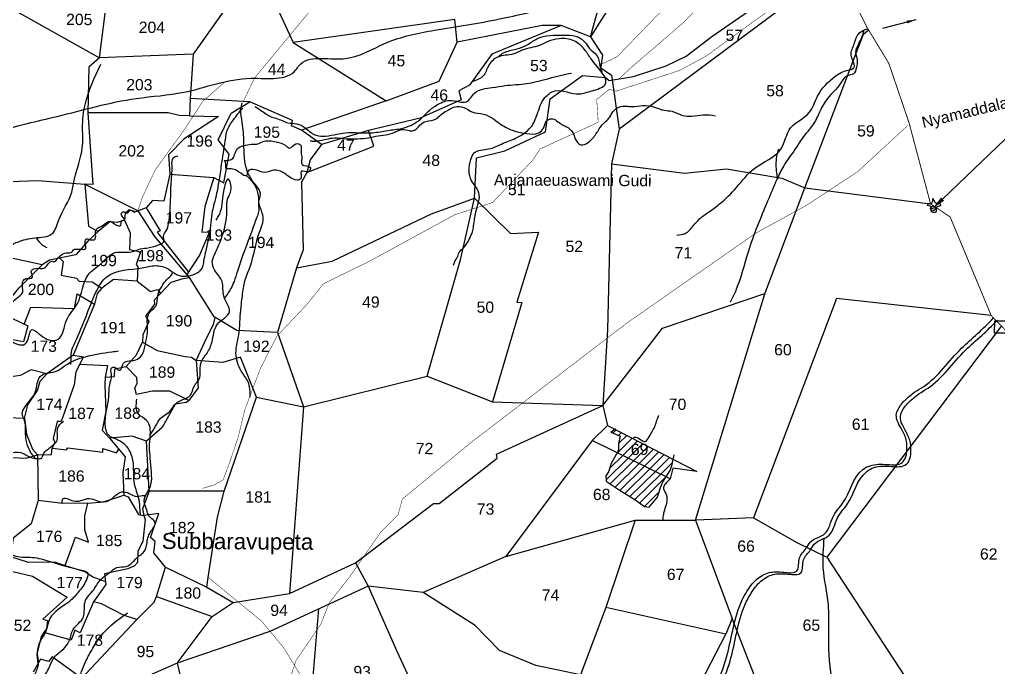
# Model space of a CAD drawing. Header units: inches. Extents: x 768179 to 777848, y 1567444 to 1579928.
# Drawn here: x 773931 to 776100, y 1574715 to 1576152 of the extents above; entities that cross this region are included whole.
import ezdxf
from ezdxf import colors
from ezdxf.entities.mleader import LeaderData, LeaderLine
from ezdxf.enums import TextEntityAlignment as Align
from ezdxf.math import Vec2, Vec3

# ---------------------------------------------------------------- set-up
doc = ezdxf.new("R2010")
doc.units = ezdxf.units.IN
doc.header["$MEASUREMENT"] = 0
doc.header["$PDMODE"] = 32
doc.header["$PDSIZE"] = 10
doc.linetypes.add('ACAD_ISO02W100', pattern=[15, 12, -3])
for name, color, linetype in [('PLOT', 7, 'Continuous'), ('PLOT NO', 7, 'Continuous'), ('ROADS', 6, 'Continuous'), ('STREAM', 4, 'Continuous'), ('TANKS-STREAM', 4, 'Continuous'), ('TEXT', 7, 'Continuous'), ('VILLAGE BOUNDARY', 5, 'Continuous'), ('VILLAGE STONES', 1, 'Continuous')]:
    doc.layers.add(name, color=color, linetype=linetype)
doc.styles.get("Standard").update_dxf_attribs({"font": 'arial.ttf'})
doc.linetypes.add('DOTS', pattern='A,1e-06,-3,["●",Standard,S=3,R=0,X=-1.25,Y=-1.25],-3', length=6.000001)
doc.dimstyles.get("Standard").update_dxf_attribs({"dimtxt": 0.18, "dimasz": 20, "dimexe": 0.18, "dimexo": 0.0625, "dimgap": 0.09, "dimtad": 0, "dimtih": 1, "dimtoh": 1, "dimdec": 4, "dimzin": 0, "dimdsep": 46, "dimtxsty": 'Standard', "dimcen": 0.09, "dimadec": 0, "dimazin": 0, "dimtfac": 1, "dimtdec": 4, "dimtofl": 0, "dimtmove": 0, "dimatfit": 3, "dimfxl": 0, "dimtolj": 1, "dimtzin": 0, "dimarcsym": 0})
pattern_1 = [(44.6803791, (-18702.909, -15397.29), (-8.90011628, 8.99997184), [])]

msp = doc.modelspace()

# ---------------------------------------------------------------- hatches: boundary and pattern name
at = {"layer": 'TANKS-STREAM'}
h = msp.add_hatch(dxfattribs=at)
h.set_pattern_fill('ANSI31', color=256, scale=101.259765, angle=-0.3196, style=0)
h.set_pattern_definition(pattern_1)
h.paths.add_polyline_path([(775249.5, 1575243.5), (775241, 1575236.9), (775261.4, 1575228.2), (775257.9, 1575211.9), (775257.6, 1575197.3), (775254.9, 1575191.4), (775363.3, 1575138.1), (775372.3, 1575151.8), (775376.7, 1575165.6), (775379.1, 1575176.7)])
h.paths.add_polyline_path([(775278.6, 1575179.7), (775330.2, 1575179.4), (775330.4, 1575217.7), (775278.8, 1575218)], flags=25)
h = msp.add_hatch(dxfattribs=at)
h.set_pattern_fill('ANSI31', color=256, scale=101.259765, angle=-0.3196, style=0)
h.set_pattern_definition(pattern_1)
h.paths.add_polyline_path([(775254.9, 1575191.4), (775252.9, 1575187.1), (775241.3, 1575167.2), (775235.6, 1575148.8), (775230, 1575140.3), (775230.4, 1575128.3), (775261.7, 1575107.4), (775294.1, 1575087.3), (775315, 1575072.3), (775325.4, 1575070.7), (775344.1, 1575093.1), (775350.8, 1575114.2), (775356, 1575127.1), (775363.3, 1575138.1)])

# ---------------------------------------------------------------- linework, layer by layer
at = {"color": 1, "linetype": 'ByBlock', "lineweight": -2, "ltscale": 200}
msp.add_point((775954, 1575733), dxfattribs=at)
at = {"layer": 'PLOT'}
for points in [[(775057.2, 1576542.5), (775133.8, 1576458.4), (775145.6, 1576458.3), (775167, 1576505.6), (775230.5, 1576473.7), (775292.4, 1576460.7), (775470.7, 1576547.3), (775196, 1576113.6), (775260.6, 1576349.3), (775266.5, 1576349.8), (775286.7, 1576407.1), (775292.4, 1576460.7)], [(775096.1, 1575903.2), (775106.1, 1575976.2), (775178.3, 1576027.7), (775229.1, 1576023.6), (775236.9, 1576016.9), (775291.3, 1576025.5), (775363.6, 1576049.2), (775407.4, 1576070.4), (775464.6, 1576114.2), (775547.7, 1576171.9), (775592.3, 1576187.2), (775627, 1576209.7), (775730.4, 1576289.3)], [(775738.3, 1576273.6), (775626.2, 1576198), (775631.8, 1576186.6), (775259.1, 1575908.5)], [(773716.9, 1576075.9), (773753.8, 1576070), (773845.5, 1576104.4), (773899.1, 1576155.3), (773906.1, 1576180.2), (774107.9, 1576067.4), (774124.5, 1576201.1), (774067.8, 1576192.1)], [(774487.3, 1576208.8), (774537, 1576101.2), (774742.8, 1575971.5), (774555.4, 1575906.5), (774533, 1575916.6), (774535.1, 1575928.3), (774441.1, 1575969.1), (774308.9, 1575976.8)], [(774382.1, 1576168.7), (774315.2, 1576075.1), (774107.9, 1576067.4)], [(774742.8, 1575971.5), (774860, 1576015.5), (774900.4, 1576101.7), (774895.4, 1576152.4), (774537, 1576101.2)], [(775130.7, 1576138.6), (774977.2, 1576075.1), (774927.6, 1576006.1), (774903.6, 1575993.8), (774909.2, 1575974), (774818, 1575933.4), (774703.5, 1575906), (774599.7, 1575875.1), (774555.4, 1575906.5)], [(775196, 1576113.6), (775130.7, 1576138.6), (775088.7, 1576138.9), (774900.4, 1576101.7)], [(775008.4, 1574960.9), (775294.7, 1575042), (775428.5, 1575042.1), (775581.8, 1575543.6), (775670.6, 1575778.5), (775776.7, 1576058.2), (775800.4, 1576119.4), (775811.6, 1576129.3)], [(775196, 1576113.6), (775222.1, 1576072.9), (775219.5, 1576052.7), (775218.5, 1576044.8), (775242.3, 1576028.6), (775259.1, 1575908.5), (775242, 1575831.9), (775233, 1575464.1), (775223.2, 1575295.9), (775233.2, 1575251.9), (775431.5, 1575149.7), (775377.9, 1575157.1), (775372, 1575133.8), (775199.2, 1575218.8), (775233.2, 1575251.9)], [(774107.9, 1576067.4), (774084.1, 1576046.1), (774081.8, 1575944.9), (774093.3, 1575786.5), (774075.1, 1575787.1), (774083.1, 1575693.7), (774105, 1575681.8), (774082.5, 1575661.5), (774055.5, 1575630), (773997.3, 1575618.4), (773980.5, 1575607.9), (773741.8, 1575659.6), (773739.1, 1575639.8), (773698.6, 1575578.3), (773666.4, 1575594.2), (773660.6, 1575572.9), (773601.6, 1575573.2), (773523.1, 1575605.2)], [(774315.2, 1576075.1), (774308.9, 1575976.8), (774307.4, 1575938.5), (774284.2, 1575939.5), (774260.1, 1575944.9), (774081.8, 1575944.9)], [(774263.8, 1575809.3), (774360.8, 1575801.3), (774383.3, 1575789.9), (774395.3, 1575853.4), (774370.7, 1575885), (774399.5, 1575944), (774441.1, 1575969.1)], [(774307.4, 1575938.5), (774371.1, 1575937.1), (774295.6, 1575887.5), (774260.5, 1575852), (774263.8, 1575809.3), (774250.3, 1575749.5), (774225.5, 1575750.3), (774211, 1575734.2), (774187.2, 1575725.5), (774172.8, 1575729.7), (774164.3, 1575722.4), (774163.2, 1575707.3), (774147, 1575701.8), (774130.8, 1575703), (774105, 1575681.8)], [(774566.9, 1575812.7), (774715.6, 1575871.2), (774703.5, 1575906)], [(774939, 1575755.5), (774942.9, 1575845.4), (775005.8, 1575861.1), (775096.1, 1575903.2)], [(773643.6, 1575876.3), (773783.2, 1575830.1), (773908.9, 1575793), (773971.4, 1575794.7), (774075.1, 1575787.1)], [(774599.7, 1575875.1), (774574.3, 1575840.5), (774566.9, 1575812.7), (774555.3, 1575791.2), (774558.7, 1575641), (774544.6, 1575601.6), (774502, 1575458), (774412.4, 1575462.4), (774361.8, 1575492.5), (774307.4, 1575579.9), (774230.6, 1575670.9), (774193.1, 1575727.7)], [(775242, 1575831.9), (775403.8, 1575811.3), (775496.9, 1575821), (775619.8, 1575800.2), (775670.6, 1575778.5), (775949.1, 1575743.3)], [(774360.8, 1575801.3), (774341.5, 1575737.4), (774334.5, 1575680.1), (774351.5, 1575681.3), (774329.3, 1575629.5), (774301.5, 1575586.9)], [(774075.1, 1575787.1), (774193.1, 1575727.7)], [(774544.6, 1575601.6), (774623.5, 1575615.9), (774843.7, 1575720.9), (774939, 1575755.5), (775018.5, 1575677.6), (775080.8, 1575680.4), (775032.4, 1575525.4), (775043.5, 1575524.3), (774978.6, 1575303.9)], [(774833.5, 1575361.2), (774908.1, 1575622), (774939, 1575755.5)], [(774211, 1575734.2), (774242.1, 1575683.1), (774235.9, 1575680.3), (774304.8, 1575592)], [(774163.2, 1575707.3), (774175.6, 1575679.2), (774174.5, 1575641.8), (774198.8, 1575636.5), (774188.9, 1575608.5), (774192.6, 1575603.9), (774191.3, 1575571.5), (774220.6, 1575549), (774236.3, 1575553), (774242.8, 1575544.1), (774228.7, 1575529.4), (774229.5, 1575521.1), (774209.7, 1575494.3), (774216.9, 1575482.2), (774204.1, 1575452.9), (774203.3, 1575436.4)], [(773701.8, 1575490.6), (773727.5, 1575488.4), (773811.7, 1575508.1), (773827.8, 1575495.4), (773860.8, 1575498.3), (773893.5, 1575512.3), (773930, 1575557.1), (773980.5, 1575607.9)], [(774020.1, 1575622.9), (774027.1, 1575615.5), (774022.5, 1575585.1), (774056.6, 1575578.2), (774062.8, 1575572.1), (774091.5, 1575570.6), (774113.3, 1575556)], [(774191.3, 1575571.5), (774138.8, 1575575.7), (774113.3, 1575556), (774102.9, 1575544.4), (774096.8, 1575520.8), (774049.6, 1575407.9), (773991.1, 1575366.2), (773956.4, 1575375), (773931.9, 1575362.7), (773871.3, 1575353.8), (773856.8, 1575349.4), (773827.7, 1575330.1), (773819.4, 1575318.2), (773802.2, 1575313.3), (773791.7, 1575296.7)], [(774242.8, 1575544.1), (774266.9, 1575569.4), (774293, 1575577.9), (774307.4, 1575579.9)], [(773941.2, 1575476.3), (773955.7, 1575513.8), (774052.2, 1575511), (774058.2, 1575543.4), (774096.8, 1575520.8)], [(775223.2, 1575295.9), (775355.1, 1575467.6), (775582.2, 1575544.7)], [(776083.5, 1575495.6), (775741, 1575533.6), (775556.8, 1575047.3), (775428.5, 1575042.1)], [(773893.5, 1575512.3), (773912.7, 1575497.4), (773913.8, 1575489.7), (773948.9, 1575472.5), (773939.1, 1575436.9), (773915.1, 1575441.9), (773874.6, 1575438.9), (773871.3, 1575353.8)], [(774322.2, 1575395.7), (774346.2, 1575448.6), (774360.1, 1575475.4), (774364, 1575491.2)], [(774502, 1575458), (774559.8, 1575293.1), (774833.5, 1575361.2), (774978.6, 1575303.9), (775223.2, 1575295.9)], [(776106, 1575472.5), (775719.4, 1574959.5), (775917.6, 1574656.8)], [(774455.3, 1575314.6), (774420.1, 1575403.1), (774381.3, 1575391.3), (774322.2, 1575395.7), (774326.1, 1575335.2), (774305.5, 1575307), (774263.6, 1575328.2), (774225, 1575328.1), (774189.6, 1575320.1), (774186.4, 1575334.3), (774191.3, 1575345.8), (774190.7, 1575357.9), (774167.2, 1575382.7), (774189.6, 1575408.7), (774203.3, 1575436.4), (774235.4, 1575418.1), (774297.8, 1575404.8), (774311.6, 1575403.4), (774322.2, 1575395.7)], [(774049.6, 1575407.9), (774072.2, 1575404.1), (774055.2, 1575370.8), (774051.9, 1575342.2), (774022.6, 1575260.5), (774014, 1575260.4), (774004.8, 1575222.8), (774008.9, 1575214.6), (774002.7, 1575201.2)], [(774063.7, 1575387.4), (774125.3, 1575384.6), (774120.2, 1575359), (774119.4, 1575341.9), (774121.9, 1575283), (774113.5, 1575241.3), (774130, 1575223.8)], [(773941.3, 1575268.3), (773948.8, 1575297.5), (773970.3, 1575329.2), (773976.4, 1575350.4), (773991.1, 1575366.2)], [(774120.2, 1575359), (774140.8, 1575360.2), (774141.9, 1575377.1), (774167.2, 1575382.7)], [(773771.2, 1575304.5), (773784.7, 1575296.3), (773798.7, 1575297.1), (773862.9, 1575271.3), (773941.3, 1575268.3), (773945.8, 1575232.6), (773959.5, 1575199.5), (773970.5, 1575186.7), (773972.1, 1575085.5), (773956.7, 1575033.4), (773916.5, 1575001.7), (773910.9, 1574961.1), (773899.7, 1574936.5), (773900, 1574932), (773959.5, 1574917.4), (774036.3, 1574870.9), (773982.2, 1574821.9), (773992.3, 1574819.3), (773990.4, 1574801.1), (773984.1, 1574792.7)], [(774305.5, 1575307), (774300.4, 1575302.7), (774275.2, 1575299.1), (774246.8, 1575247.4), (774211.8, 1575217.1), (774179.8, 1575228.3), (774130, 1575223.8), (774164.8, 1575182.3), (774159.3, 1575147.4), (774161.5, 1575097.3)], [(774383.9, 1575106.1), (774455.3, 1575314.6), (774559.8, 1575293.1)], [(774559.8, 1575293.1), (774528.7, 1574879.4), (774674.9, 1574947.2), (774703, 1574895.2)], [(774674.9, 1574947.2), (774848.1, 1575079), (774860.4, 1575079.1), (774989, 1575179.3), (774987.7, 1575188.2), (775223.2, 1575295.9)], [(774217.6, 1575106.3), (774211.8, 1575217.1)], [(775199.2, 1575218.8), (775008.4, 1574960.9), (774825, 1574881.4)], [(773970.5, 1575186.7), (774001.5, 1575187.2), (774002.7, 1575201.2), (774034.4, 1575197.6), (774037.7, 1575202.5), (774115, 1575192.5), (774115.3, 1575200.6), (774145.2, 1575191.1), (774150.8, 1575199)], [(773686.2, 1575104.7), (773748.2, 1575168.1), (773778.6, 1575166.1), (773803.1, 1575156.4), (773815.7, 1575177.1), (773836.7, 1575161.3), (773883.1, 1575153.3), (773898.5, 1575181.5), (773945.2, 1575179), (773970.5, 1575186.7)], [(774345.3, 1574893.3), (774348.2, 1574914.5), (774369.5, 1575048.1), (774383.9, 1575106.1), (774217.6, 1575106.3), (774203.1, 1575066.6), (774206.2, 1575052.4)], [(774031.4, 1574941.5), (774054.9, 1575004), (774083.1, 1574993), (774075.4, 1575020.6), (774075.5, 1575051.4), (774082.1, 1575079.3), (774025.9, 1575078.7), (773972.1, 1575085.5)], [(774082.1, 1575079.3), (774116.6, 1575082.5), (774161.5, 1575097.3), (774171.6, 1575093.9), (774194.3, 1575054.7), (774206.2, 1575052.4)], [(774190.4, 1574821.7), (774228.8, 1574860.1), (774234, 1574872.2), (774253.9, 1574937.5), (774228.5, 1574969.6), (774231.1, 1574994.6), (774221, 1575003), (774238.9, 1575056.6), (774206.2, 1575052.4), (774209, 1575043.6), (774203.5, 1574995.1), (774193, 1574972.3), (774192, 1574948.1), (774185.3, 1574940.8), (774170.8, 1574933.7), (774118.9, 1574922.6), (774122.1, 1574898.9), (774094.7, 1574860.6)], [(775294.7, 1575042), (775229.4, 1574848.5)], [(775428.5, 1575042.1), (775509.4, 1574823.8)], [(775556.8, 1575047.3), (775652.7, 1574992.1), (775719.4, 1574959.5)], [(773910.9, 1574961.1), (773949.4, 1574948.6), (774007.3, 1574949.2), (774031.4, 1574941.5), (774076.7, 1574927.2), (774093.2, 1574915.8), (774121.2, 1574905.5)], [(774253.9, 1574937.5), (774345.3, 1574893.3), (774403.7, 1574859)], [(775558.4, 1574698.6), (775509.4, 1574823.8), (775495.6, 1574788.8), (775229.4, 1574848.5), (775173.6, 1574698.6), (775074.3, 1574719.6), (774993.9, 1574752.9), (774940.5, 1574807.9), (774825, 1574881.4), (774703, 1574895.2), (774485, 1574795.1), (774280.1, 1574724.5), (774108.2, 1574649.3)], [(774703, 1574895.2), (774766.7, 1574751), (774870.4, 1574525.8), (774949.9, 1574357.7)], [(774234, 1574872.2), (774357.7, 1574828.3)], [(774280.1, 1574724.5), (774357.7, 1574828.3), (774403.7, 1574859), (774528.7, 1574879.4)], [(774054.8, 1574676.5), (774190.4, 1574821.7), (774162.7, 1574830.7), (774112.3, 1574855.9), (774094.7, 1574860.6), (774064.8, 1574792), (774053.2, 1574797.6), (774044.7, 1574775.8), (773984.1, 1574792.7)], [(774534.1, 1574574.9), (774580.1, 1574685.5), (774594, 1574845.2)], [(773984.1, 1574792.7), (773978.3, 1574783.9), (773968.6, 1574744.4), (773970.8, 1574722.2)], [(775173.6, 1574698.6), (775256.4, 1574459), (775341.6, 1574491.9), (775495.6, 1574788.8)], [(774059.8, 1574697.4), (774002.6, 1574739.1), (773995.1, 1574728.3), (773977.1, 1574733.4), (773961, 1574704.9)], [(774280.1, 1574724.5), (774301.6, 1574634.3), (774485.5, 1574586), (774621, 1574554.9), (774768.8, 1574523.5), (774772.4, 1574474), (774929.4, 1574401.1), (774800.4, 1574373.7), (774748.2, 1574396.5), (774732.3, 1574332), (774549, 1574293), (774536.3, 1574025.5), (774702.4, 1574001), (774765.5, 1573978.5), (774799.9, 1574104.6), (774803.9, 1574168.9), (774830.3, 1574209.6), (774844.2, 1574296), (774732.3, 1574332)]]:
    msp.add_lwpolyline(points, dxfattribs=at)
at = {"layer": 'ROADS', "linetype": 'DOTS', "ltscale": 5, "const_width": 1.01}
for points in [[(774426, 1575969.3), (774450.4, 1576021), (774581.3, 1576179.6), (774695.3, 1576359.9), (774800.5, 1576543.2), (774826.9, 1576691.8), (774832.3, 1576740.3), (774864.4, 1576860), (774866.5, 1576934.5), (774783.8, 1577213.8), (774817.2, 1577245.1), (774854.6, 1577390.8), (774915.9, 1577535), (775007.4, 1577620.4), (775055.8, 1577735)], [(775213.6, 1576049.8), (775254.3, 1576069.2), (775342.4, 1576160.1), (775523.1, 1576326.2), (775614.4, 1576439.2)], [(775655.5, 1576409.1), (775536.1, 1576281.7), (775400.1, 1576143.9), (775286.5, 1576046.2), (775256.6, 1576018.5)], [(774336.5, 1575112.4), (774361.6, 1575119.7), (774381.5, 1575131.1), (774393.8, 1575163.2), (774414.9, 1575225.2), (774429.7, 1575286.5), (774464.3, 1575378.2), (774500.8, 1575449.9), (774566.2, 1575518.8), (774604.5, 1575566.3), (774706.1, 1575616.1), (774895, 1575719.1), (774978.7, 1575746.1), (775067.8, 1575840.1), (775084, 1575865), (775204.4, 1575920.2), (775212.8, 1575924.5), (775209.4, 1575974.9), (775237.5, 1575997.3), (775252.5, 1575993.1), (775393, 1576039), (775452.3, 1576071.2), (775561.1, 1576150.6), (775605.3, 1576181.6)], [(774483.5, 1574545.9), (774542.8, 1574730.1), (774598.1, 1574811), (774617, 1574858.6), (774662.3, 1574916.5), (774731, 1575015.3), (774769.4, 1575053.7), (774778.7, 1575088.7), (774933.9, 1575216.3), (775276.8, 1575479.3), (775561.7, 1575678.1), (775674.1, 1575739.9), (775787.8, 1575814.7), (775898.4, 1575916.8)], [(774346.9, 1574916.5), (774466.9, 1574817.9), (774515.6, 1574759.1), (774564.3, 1574679.9)]]:
    msp.add_lwpolyline(points, dxfattribs=at)
at = {"layer": 'ROADS', "linetype": 'DOTS', "ltscale": 20, "const_width": 1.01}
for points in [[(774336.1, 1575970.1), (774386.8, 1576014.5)], [(774193.1, 1575727.7), (774201.4, 1575754.9), (774231.1, 1575818.2), (774296.6, 1575908.9), (774336.1, 1575970.1)]]:
    msp.add_lwpolyline(points, dxfattribs=at)
at = {"layer": 'ROADS', "linetype": 'DOTS', "ltscale": 5}
msp.add_open_spline([(772286.8, 1575686.7), (772301.4, 1575687.7), (772335.7, 1575689.3), (772373.3, 1575687.4), (772414.5, 1575696.7), (772451.7, 1575731.8), (772395.7, 1575792.4), (772518.6, 1575825.5), (772509.8, 1575950.3), (772615.5, 1576013.7), (772693.9, 1576036.6), (772768.2, 1576067.7), (772892.9, 1576022.8), (773039.6, 1576055.8), (773166.8, 1576015.7), (773248.8, 1576023.3), (773278.7, 1575968.3), (773319.9, 1575925.5), (773399.8, 1575906.9), (773494.2, 1575895.9), (773597.5, 1575895.8), (773689.2, 1575878.3), (773782.6, 1575875.1), (773868.5, 1575899.6), (773946.1, 1575921.6), (774050.2, 1575944.7), (774163.4, 1575978.8), (774312.2, 1575986.5), (774418, 1576034), (774527.1, 1576013.8), (774565.6, 1576076.1), (774655.9, 1576049.3), (774743, 1576107.7), (774861.9, 1576131.7), (774988, 1576149.1), (775095.9, 1576177.8), (775184.6, 1576186), (775215.2, 1576231.2), (775263, 1576305.1), (775370.8, 1576324.2), (775478.4, 1576353.4), (775542.2, 1576363.8), (775599.4, 1576389), (775630.2, 1576403.6), (775652, 1576413.8)], degree=3, knots=[433.062272, 433.062272, 433.062272, 433.062272, 463.103371, 508.373264, 559.019216, 581.985481, 643.916207, 705.630403, 848.844232, 947.466648, 1039.074616, 1098.26087, 1176.407722, 1412.839844, 1520.836387, 1575.51107, 1633.20949, 1686.895433, 1749.755731, 1867.832003, 1971.661871, 2053.561081, 2144.311651, 2245.086321, 2316.228337, 2383.602452, 2560.824415, 2666.114452, 2816.973979, 2916.369612, 2927.846196, 3025.377381, 3125.582631, 3235.411708, 3379.63359, 3501.433748, 3573.337504, 3625.005371, 3654.400512, 3833.145278, 3908.137104, 3991.995419, 4021.69151, 4093.058149, 4093.058149, 4093.058149, 4093.058149], dxfattribs=at)
at = {"layer": 'STREAM'}
msp.add_spline([(775639.2, 1574210.9), (775663.3, 1574255.7), (775681.1, 1574307.9), (775708.9, 1574369.7), (775724.1, 1574398.6), (775730.9, 1574419.8), (775713.5, 1574451.9), (775724.6, 1574468.8), (775732, 1574483.6), (775721.7, 1574506.8), (775685.5, 1574562.7), (775681.8, 1574575.5), (775692.5, 1574584.8), (775713.8, 1574604.8), (775732.1, 1574640.8), (775735.5, 1574657.1), (775730.6, 1574692.3), (775723.6, 1574794.1), (775722.7, 1574854.8), (775711.4, 1574936.3), (775713.7, 1575002.2)], degree=3, dxfattribs=at)
at = {"layer": 'TANKS-STREAM'}
for points in [[(775241, 1575236.9), (775261.4, 1575228.2), (775257.9, 1575211.9), (775257.6, 1575197.3), (775252.9, 1575187.1), (775241.3, 1575167.2), (775235.6, 1575148.8), (775230, 1575140.3), (775230.4, 1575128.3), (775261.7, 1575107.4), (775294.1, 1575087.3), (775315, 1575072.3), (775325.4, 1575070.7), (775344.1, 1575093.1), (775350.8, 1575114.2), (775356, 1575127.1), (775372.3, 1575151.8), (775376.7, 1575165.6), (775381.3, 1575186.6)], [(775241, 1575236.9), (775251.4, 1575245)]]:
    msp.add_lwpolyline(points, dxfattribs=at)
for points in [[(771672.3, 1575901.3), (771621.1, 1575956), (771567.1, 1576016), (771522.1, 1576070.6), (771433.6, 1576145.7), (771381, 1576194.5), (771331.9, 1576246.7), (771277, 1576316.4), (771259.3, 1576339.6), (771229.9, 1576358.4), (771210.3, 1576362.3), (771201, 1576368.5), (771188.1, 1576384.3), (771167.8, 1576410.1), (771155.5, 1576431.5), (771150.6, 1576446), (771157.7, 1576469.4), (771167.7, 1576485.1), (771186.1, 1576490.9), (771209, 1576511.1), (771221.1, 1576539), (771232.1, 1576553.9), (771251.4, 1576565.2), (771268.4, 1576580.4), (771292.8, 1576595.9), (771321.5, 1576607.8), (771337.3, 1576617.3), (771373.3, 1576648.5), (771389.1, 1576677.5), (771404.1, 1576700.2), (771410.5, 1576707.5), (771427.8, 1576708.8), (771461.6, 1576694.6), (771495.6, 1576667.2), (771521.2, 1576648.5), (771537.3, 1576625.1), (771569, 1576597.1), (771601.1, 1576572.5), (771674.9, 1576578.2), (771731.8, 1576596.2), (771768.6, 1576606), (771794.6, 1576625.9), (771811.5, 1576656.4), (771828.5, 1576675), (771870.5, 1576697.8), (771902.1, 1576700.4), (771934.9, 1576687.9), (771977.8, 1576679.2), (772000.7, 1576676.5), (772024.8, 1576676.1), (772057.1, 1576682.6), (772074.3, 1576686.3), (772085.6, 1576676.2), (772099.4, 1576661.5), (772129.3, 1576642.1), (772185.2, 1576608.3), (772214.2, 1576592), (772228.8, 1576580.3), (772243.8, 1576570.2), (772251.8, 1576559.7), (772255.2, 1576531.8), (772265.3, 1576485.7), (772277.2, 1576465.4), (772290, 1576445.5), (772318.2, 1576431.9), (772354.5, 1576427.9), (772401.2, 1576425.3), (772418.4, 1576412.1), (772443.9, 1576376.5), (772475, 1576327.1), (772485.3, 1576291.4), (772499.6, 1576230.3), (772508.2, 1576193.3), (772521.6, 1576185), (772606.5, 1576180.5), (772701.8, 1576169.9), (772763.3, 1576146.3), (772878.7, 1576117.4), (772961.5, 1576099.3), (772994.7, 1576099.7), (773025.8, 1576114.2), (773063.2, 1576145.2), (773082, 1576171), (773094.6, 1576204.3), (773108.6, 1576229.5), (773126.5, 1576251.9), (773140.4, 1576257), (773174.4, 1576249.6), (773188.2, 1576234.3), (773199, 1576214.7), (773206.1, 1576198.5), (773216.9, 1576186.5), (773228.4, 1576174.8), (773240.1, 1576152.6), (773251.6, 1576135.8), (773253.8, 1576132.1), (773298.8, 1576125.7), (773369.1, 1576128.8), (773434.8, 1576133), (773482.5, 1576114.6), (773533.9, 1576096.5), (773577.2, 1576091.3), (773637.4, 1576088.1), (773670.8, 1576082.8), (773700.7, 1576084.6), (773735.1, 1576095.3), (773798.8, 1576118.6), (773831.2, 1576133.4), (773861.6, 1576144.2), (773884.4, 1576169.1), (773901.5, 1576188.3), (773919.7, 1576193.4), (773978.6, 1576195.3), (774077.1, 1576202.9), (774134.4, 1576206), (774220.4, 1576203.2), (774304.1, 1576200.1), (774325.4, 1576188.5), (774347.2, 1576179.5), (774371.2, 1576178), (774400.5, 1576189.5), (774465.9, 1576222.6), (774500.6, 1576246.9), (774530.8, 1576292.8), (774596.3, 1576369.6), (774617.5, 1576395.1), (774635.4, 1576409.4), (774664.2, 1576411.6), (774678.1, 1576420.7), (774691.5, 1576452.4), (774691.9, 1576468.5), (774677.6, 1576482.4), (774653.9, 1576515.9), (774641.3, 1576534.7), (774634.2, 1576550.3), (774634.3, 1576562.7), (774644.4, 1576571), (774689.4, 1576582.2), (774710.3, 1576598.7), (774728.3, 1576628.8), (774741.1, 1576660.7), (774770.4, 1576687.9), (774795.2, 1576701), (774823.1, 1576701.1), (774848.5, 1576701.6), (774864.3, 1576691.1), (774872.5, 1576675.5), (774902.8, 1576660.6), (774933.2, 1576647.8), (774992, 1576648.6), (775027.7, 1576656.2), (775080, 1576658.2), (775126.3, 1576659.9), (775168.1, 1576668), (775200.4, 1576667.9), (775255.8, 1576675.4), (775288.9, 1576673.8), (775322, 1576658.5), (775355.6, 1576651.4), (775376.7, 1576650.3), (775400.7, 1576644.2), (775409.8, 1576645.5)], [(775387.2, 1575674.1), (775405.3, 1575677.7), (775423, 1575694.3), (775437.9, 1575710.4), (775457.4, 1575725.1), (775481.6, 1575743), (775518.9, 1575779.4), (775559.5, 1575822.3), (775617.3, 1575864.4), (775639.8, 1575912.4), (775680.3, 1575945.5), (775698.5, 1575981.8), (775737.2, 1576025.4), (775763.6, 1576039), (775779.8, 1576045.6), (775776.9, 1576061.2), (775773.1, 1576073.4), (775780.1, 1576098.1), (775786.6, 1576115.8), (775798.4, 1576127.1), (775809.7, 1576131.7)], [(775801.1, 1576128.1), (775795.9, 1576111.5), (775785.2, 1576088.6), (775783.1, 1576079.3), (775786.5, 1576063), (775784.8, 1576045.4), (775778.3, 1576031.5), (775772.1, 1576029.5), (775761.3, 1576024.9), (775749.2, 1576009.6), (775721.4, 1575977.4), (775704, 1575948.3), (775690, 1575921), (775671.4, 1575897.2), (775645.1, 1575858.9), (775623.8, 1575827.8), (775608.5, 1575797.1), (775588, 1575749), (775544.8, 1575636.3), (775516.7, 1575549.2), (775505.4, 1575525)], [(774892.2, 1575607.2), (774894.9, 1575615.2), (774900.3, 1575623.9), (774904.4, 1575635), (774915, 1575646.5), (774926.9, 1575664.7), (774933.9, 1575681), (774938.3, 1575705.6), (774944.7, 1575735.9), (774949.5, 1575758.2), (774944.7, 1575776.5), (774932.1, 1575794.4), (774930.6, 1575841.5), (774938, 1575856.1), (774970, 1575864.9), (774998.4, 1575875.9), (775029.3, 1575888.6), (775047.2, 1575898.6), (775063.8, 1575913.4), (775077.5, 1575941.2), (775094.8, 1575979), (775116.3, 1575993.6), (775170.9, 1575987.1), (775183.9, 1575989.7), (775215.6, 1575999.5), (775226.4, 1576005.7), (775197.3, 1576064.5), (775182.3, 1576085.8), (775158.8, 1576104.8), (775126.3, 1576109.4), (775101, 1576103.1), (775082.9, 1576094.4), (775044.4, 1576084.2), (775025.5, 1576075.9), (774989.7, 1576068.8), (774969.6, 1576048.9), (774958.2, 1576027), (774934.1, 1576014.3)], [(774991.6, 1576068.8), (775000.3, 1576076.4), (775027.2, 1576085.5), (775049.6, 1576092.7), (775066.4, 1576102.7), (775076.9, 1576109), (775136.8, 1576117.6), (775162.5, 1576115.2), (775183.2, 1576101.9), (775193.1, 1576088), (775209.8, 1576072.1), (775216.6, 1576049.4), (775220.5, 1576036.1)], [(773245.7, 1575700.5), (773247.5, 1575703.1), (773257.8, 1575707.3), (773265.5, 1575711.4), (773278.9, 1575715.9), (773297.9, 1575718.5), (773314.1, 1575723.9), (773330.9, 1575732.5), (773345.8, 1575735.1), (773371.7, 1575747.1), (773394.2, 1575758.4), (773433.8, 1575763.6), (773483.4, 1575739.4), (773521, 1575724.4), (773553.1, 1575726.8), (773583.2, 1575730.1), (773595.9, 1575743.6), (773620.9, 1575740.5), (773642.4, 1575720.2), (773663.3, 1575700), (773683.5, 1575684), (773687.4, 1575695), (773711.7, 1575685), (773714.6, 1575672.4), (773735, 1575667.6), (773754.7, 1575664.7), (773777.1, 1575661.2), (773783.2, 1575664.9), (773818, 1575642.8), (773828.5, 1575617.5), (773873.8, 1575604.7), (773890, 1575600.9), (773896, 1575621.9), (773904, 1575644.2), (773926.7, 1575658.6), (773964.4, 1575667.8), (774002.8, 1575677.2), (774017.7, 1575708), (774046.2, 1575769), (774052.7, 1575798.6), (774069.7, 1575867.5), (774070.4, 1575910.2), (774071.6, 1575939.4), (774075.7, 1575963), (774110.5, 1576053.2)], [(774452.7, 1575959.3), (774476.5, 1575942.9), (774486.7, 1575936.9), (774498.6, 1575933.1), (774512.5, 1575927.7), (774525.3, 1575923), (774544.7, 1575920.9), (774563.4, 1575911.7), (774576.4, 1575901.1), (774588.1, 1575895.4), (774608.8, 1575893.6), (774633.9, 1575897.7), (774651.9, 1575900.7), (774712.9, 1575900.9), (774746.5, 1575906.1), (774777.6, 1575910.5), (774797.3, 1575917.2), (774813.5, 1575926.8), (774833.9, 1575945.8), (774854.4, 1575961.9), (774883.3, 1575972.5), (774905.2, 1575969.5), (774920, 1575969.4), (774939, 1575988.8), (774978.1, 1576001.1), (775006.3, 1576005.5), (775054.7, 1576010), (775128.5, 1576028.1), (775153.6, 1576033.1)], [(774044.4, 1575387.2), (774044.9, 1575398.3), (774045.4, 1575413.3), (774054, 1575436.8), (774077.9, 1575493.7), (774099.9, 1575547.1), (774124.9, 1575582.4), (774202.6, 1575601.5), (774231.9, 1575606.2), (774259.8, 1575599), (774275.2, 1575588.7), (774285, 1575584.2), (774324, 1575590.2), (774331.1, 1575595), (774336.1, 1575603), (774339.2, 1575616.2), (774342.9, 1575635.3), (774354.8, 1575695.7), (774357.2, 1575721), (774362.2, 1575743.5), (774368.1, 1575767.4), (774373.5, 1575797.1), (774379.1, 1575835.1), (774387.4, 1575889.5), (774390.2, 1575904.1), (774404.5, 1575929.7), (774425, 1575955.7)], [(774441.9, 1575314.6), (774437, 1575348.4), (774421.9, 1575372.1), (774410.2, 1575411.9), (774417.3, 1575459), (774419.3, 1575488), (774424.3, 1575540), (774430, 1575572.6), (774442.1, 1575605.9), (774463.6, 1575684.4), (774470.3, 1575706.8), (774465.7, 1575730.4), (774461.1, 1575748.6), (774464.4, 1575763.8), (774450.8, 1575789.3), (774436, 1575813.7), (774427.7, 1575879.6), (774424, 1575923.9), (774421.2, 1575952.2), (774424.2, 1575967.3)], [(774574.5, 1575883), (774583.7, 1575882.1), (774595.6, 1575883.8), (774610.9, 1575886.8), (774628.2, 1575889.7), (774656.7, 1575887.7), (774673.3, 1575887.6), (774698.7, 1575889), (774720.4, 1575893), (774741.1, 1575896), (774762, 1575902.1), (774772.6, 1575906.8), (774791, 1575906.7), (774801.1, 1575904.8), (774818.6, 1575918.5), (774830.7, 1575926.1), (774853.7, 1575931.6), (774864.5, 1575941.1), (774877.1, 1575949.6), (774886.1, 1575954.5), (774899.8, 1575959.1), (774919.8, 1575954.9), (774933, 1575947.3), (774958.5, 1575942.2), (775000.9, 1575917.2), (775017.6, 1575908.4), (775039.8, 1575901.7), (775054.6, 1575899.2), (775081.1, 1575900.8), (775091.5, 1575910.9), (775098.3, 1575926.8), (775108.9, 1575932.1), (775131.7, 1575919.4), (775141, 1575915.1), (775152.2, 1575906.7), (775157.7, 1575898.6), (775163.7, 1575884), (775172.2, 1575874.8), (775198.5, 1575886.5), (775213.2, 1575906.6), (775221.6, 1575918.4), (775231.5, 1575928.3), (775237.8, 1575934.7), (775243, 1575943.4), (775254.1, 1575955.7), (775272.3, 1575960.1), (775280.6, 1575959.4), (775329.9, 1575960), (775348.7, 1575953.6), (775358.6, 1575950.9), (775376.5, 1575948.5), (775400.5, 1575939.2), (775419.7, 1575937.8), (775445.3, 1575940.8), (775472.9, 1575938.6)], [(774384.4, 1575839.7), (774403.2, 1575843.9), (774408, 1575855.9), (774416.1, 1575867.6), (774431.3, 1575873.7), (774447.7, 1575875.4), (774458.3, 1575876.2), (774469.1, 1575881), (774499.3, 1575880.7), (774520.5, 1575872.5), (774529.5, 1575867), (774542.6, 1575876.3), (774553, 1575874), (774554.4, 1575858.5), (774556, 1575844.3), (774555.3, 1575836), (774556.7, 1575830.7), (774575, 1575823.6), (774571.8, 1575815.3), (774554.9, 1575815.4), (774553.5, 1575798.4), (774545.4, 1575796), (774517.1, 1575811.1), (774493.4, 1575817.8), (774473.8, 1575812.6), (774452.6, 1575818.7), (774436.3, 1575815.2), (774434.5, 1575806.8), (774409.2, 1575818.3), (774396.2, 1575820.7), (774387.7, 1575822.4), (774387.9, 1575829.3), (774385, 1575839.9)], [(775610.7, 1575798.1), (775608.5, 1575812), (775608.7, 1575848), (775612.8, 1575865.4)], [(773250.7, 1573795), (773239.8, 1573771.2), (773230.2, 1573760.4), (773220.6, 1573756.3), (773190.8, 1573767.6), (773163.4, 1573772.9), (773116.5, 1573780.8), (773107, 1573798.7), (773110.4, 1573809.7), (773081.7, 1573857.1), (773057.6, 1573903.2), (773029.8, 1573978.3), (773032.2, 1573987.3), (773041.3, 1574000.3), (773039.9, 1574053.2), (773034.1, 1574070.9), (773028.3, 1574154.8), (773023.3, 1574197.6), (773034.1, 1574207.1), (773044.1, 1574216.2), (773067, 1574212.2), (773075.4, 1574200.8), (773091, 1574207.3), (773103.6, 1574211.8), (773120, 1574194.5), (773134.7, 1574193.7), (773157.3, 1574224.6), (773168.9, 1574233), (773177.8, 1574248.3), (773184.9, 1574264.6), (773204.8, 1574314.7), (773217, 1574318.7), (773224.1, 1574328.1), (773221.8, 1574346.1), (773221.8, 1574351.8), (773241.1, 1574359.3), (773245.1, 1574386.6), (773251.6, 1574431.7), (773261, 1574435.2), (773255.9, 1574448.5), (773260.4, 1574450.4), (773291.4, 1574482.5), (773300.8, 1574490.9), (773322.5, 1574493), (773335.3, 1574525), (773359.8, 1574595.3), (773363.6, 1574611.9), (773367.3, 1574625.8), (773403.2, 1574677.3), (773417.1, 1574692.3), (773448.3, 1574708.2), (773497, 1574724.4), (773528.8, 1574740.2), (773561.4, 1574754.7), (773576.1, 1574756.5), (773599.6, 1574776), (773611.1, 1574799.3), (773609.4, 1574811.7), (773604, 1574828.2), (773602.3, 1574854.8), (773616.8, 1574910.5), (773620.3, 1574948), (773616.8, 1574989.7), (773615.2, 1575019.9), (773623.6, 1575048.8), (773631.9, 1575063.2), (773634, 1575100.3), (773632.8, 1575147.5), (773636.6, 1575166.7), (773636.7, 1575186.4), (773622.2, 1575209.4), (773621.8, 1575222.2), (773644.4, 1575250.1), (773652.3, 1575264.9), (773657.2, 1575310.2), (773678.9, 1575346.3), (773706.6, 1575371.3), (773750.2, 1575389.4), (773783.3, 1575405.3), (773801.3, 1575417.5), (773895.7, 1575451.6), (773925.9, 1575431.8), (773942.9, 1575432.6), (773956.8, 1575463.7), (773987.4, 1575445.2), (774016.3, 1575443.2), (774034.8, 1575485.2), (774058.9, 1575522.2), (774083.1, 1575586.6), (774110.6, 1575610.2), (774141.9, 1575635.1), (774177.7, 1575636.8), (774194.4, 1575642.2), (774212.2, 1575645.3), (774237.3, 1575651.3), (774244.4, 1575654.5), (774250.6, 1575660.2), (774249.7, 1575672.1), (774255.8, 1575683.7), (774260.7, 1575699.4), (774265.5, 1575760.5), (774266.3, 1575785.9), (774268.5, 1575828), (774271.1, 1575845.1), (774281.7, 1575849.8)], [(774434.3, 1575805.7), (774451, 1575785.4), (774459.3, 1575761.9), (774460.3, 1575737.7), (774460.2, 1575725.2), (774456.5, 1575713.9), (774445.7, 1575684.2), (774413.3, 1575594), (774405.8, 1575571), (774398.7, 1575555.6), (774384.3, 1575533.7)], [(774219.3, 1575230.6), (774232.1, 1575249.9), (774242.5, 1575267), (774265.9, 1575285.7), (774276, 1575299.8), (774308.5, 1575318.5), (774318.1, 1575340), (774328.5, 1575354.6), (774332, 1575388.7), (774346, 1575412.4), (774357.2, 1575437), (774368.8, 1575476), (774395.6, 1575503.8), (774383.1, 1575538.5), (774379.4, 1575570.7), (774372.2, 1575583.5), (774362.9, 1575596.7), (774357.7, 1575615.6), (774365, 1575635), (774370.9, 1575648.5), (774377.1, 1575664.6), (774390.2, 1575728.4), (774392.3, 1575755.5), (774399.1, 1575773.2), (774393.1, 1575798.2), (774382.4, 1575770.6), (774379, 1575742.6), (774373.3, 1575720.7), (774365.2, 1575707.2)], [(773045.9, 1575014.9), (773067.7, 1575016), (773082.6, 1575026.2), (773151.1, 1575046.9), (773186.2, 1575062.5), (773235.1, 1575074.8), (773276.4, 1575081.9), (773322.4, 1575098.9), (773354.7, 1575113.2), (773440, 1575174.2), (773479.6, 1575201.7), (773501.2, 1575221.1), (773560.7, 1575243.2), (773589.6, 1575261.5), (773608.7, 1575270.2), (773619.5, 1575283.3), (773650.3, 1575382.2), (773668.5, 1575415.7), (773687.6, 1575434.1), (773696.9, 1575441.9), (773711.6, 1575453.5), (773715.3, 1575508), (773717.4, 1575529.4), (773750.5, 1575529.2), (773769, 1575524.8), (773797.7, 1575514.4), (773817.2, 1575501.1), (773820.9, 1575490.3), (773846.1, 1575491.9), (773863.4, 1575492.7), (773876, 1575506.3), (773894.1, 1575519.4), (773906.1, 1575521.5), (773925.4, 1575534.8), (773937.7, 1575547.5), (773937.4, 1575569.6), (773942.2, 1575576.5), (773952.8, 1575577.9), (773958.8, 1575579.7), (773956.3, 1575592.9), (773965.9, 1575600.1), (773985.6, 1575601.2), (773994.8, 1575611), (774000.4, 1575615.7), (774010, 1575615.9), (774013.6, 1575619.5), (774020.8, 1575628.3), (774033.6, 1575634.3), (774044.2, 1575635.4), (774052.6, 1575642.6), (774061.8, 1575642.5), (774068.7, 1575642.7), (774075.3, 1575642.4), (774077.3, 1575644.4), (774076.9, 1575651.4), (774075.9, 1575658.3), (774079.7, 1575665.7), (774087.3, 1575663.8), (774093.8, 1575663.4), (774095.7, 1575663.5), (774098.1, 1575666), (774099.2, 1575674.4), (774099.3, 1575683.8), (774102.8, 1575688.7), (774114, 1575694.7), (774132.5, 1575704.5), (774140.9, 1575698.7), (774149.6, 1575694.7), (774155.1, 1575696.1), (774157.7, 1575706.5), (774163.8, 1575706.6), (774155.6, 1575721.3), (774159.6, 1575725.4), (774165.4, 1575724.6), (774169.4, 1575722.9), (774174.7, 1575728.5), (774184.1, 1575725.8), (774186.4, 1575724.1)], [(773967.4, 1575667.7), (773980.7, 1575652.5), (773990.9, 1575646.2)], [(774199.1, 1575052.6), (774197.9, 1575060.6), (774197, 1575076.8), (774192.8, 1575097.3), (774185.3, 1575122), (774182.8, 1575166.5), (774167.8, 1575205.6), (774140.8, 1575222.9), (774129.6, 1575228.6), (774120.6, 1575252.9), (774128.5, 1575315.7), (774130.3, 1575341.2), (774134.4, 1575363.9), (774135.7, 1575380.7), (774143.7, 1575379.8), (774148, 1575375.8), (774152.8, 1575374.2), (774159.3, 1575387.3), (774168.9, 1575394.4), (774188, 1575397.1), (774200.9, 1575407), (774206.9, 1575420.1), (774211.8, 1575443.6), (774214.3, 1575462.8), (774216.1, 1575497.3), (774222.5, 1575506.4), (774232.6, 1575516.7), (774237.5, 1575543.4), (774245.6, 1575559.3), (774254.4, 1575572.8), (774265.7, 1575583.9), (774270.9, 1575592.7)], [(774676.2, 1573786.8), (774708.5, 1573824.9), (774743.7, 1573850.5), (774765.8, 1573887.4), (774802.2, 1573912.5), (774834, 1573933.8), (774923, 1573981.7), (774958.5, 1573980.5), (774987.9, 1573979.9), (775021, 1573978.3), (775022.9, 1573978.3), (775058.1, 1573994.2), (775089.9, 1574003.9), (775154.4, 1574022.5), (775191.3, 1574005.3), (775210.5, 1574047.8), (775239.4, 1574123.8), (775249.7, 1574163.8), (775243.1, 1574189.4), (775239.5, 1574216.7), (775239.2, 1574238.1), (775233.8, 1574254.9), (775218, 1574267.5), (775221.8, 1574287.2), (775280.7, 1574380.6), (775333, 1574433.1), (775377, 1574481.1), (775394.7, 1574508.3), (775422.6, 1574608.2), (775426.5, 1574632.1), (775456.9, 1574659.6), (775466.2, 1574668.3), (775486.1, 1574704.3), (775498.5, 1574742.8), (775531.9, 1574864.8), (775542.3, 1574883.8), (775564.2, 1574910.7), (775591.3, 1574925.4), (775624, 1574926.3), (775653.1, 1574929.6), (775658.8, 1574958.2), (775673.6, 1574979.4), (775682.6, 1574992.8), (775715.2, 1575012.4), (775733.8, 1575051), (775754.9, 1575080), (775799, 1575154.1), (775815.2, 1575162.6), (775853.6, 1575165.2), (775886.5, 1575170), (775893, 1575178.8), (775896.5, 1575196), (775895.6, 1575217.1), (775886.1, 1575241.6), (775873.3, 1575275.7), (775882.8, 1575296.8), (775899.6, 1575314.4), (775914.5, 1575326.3), (775933.9, 1575338.5), (776017.4, 1575422.9), (776053.5, 1575455.5), (776088.2, 1575489.5)], [(774685.2, 1573782.6), (774717.5, 1573820.7), (774752.7, 1573846.2), (774774.8, 1573883.2), (774811.2, 1573908.3), (774843, 1573929.6), (774932, 1573977.5), (774967.5, 1573976.3), (774996.9, 1573975.7), (775030, 1573974.1), (775031.9, 1573974.1), (775067.1, 1573990), (775098.9, 1573999.7), (775163.4, 1574018.3), (775200.3, 1574001.1), (775219.5, 1574043.6), (775248.3, 1574119.6), (775258.7, 1574159.6), (775252.1, 1574185.2), (775248.5, 1574212.5), (775248.2, 1574233.9), (775242.8, 1574250.7), (775226.9, 1574263.3), (775230.8, 1574283), (775289.7, 1574376.4), (775342, 1574428.9), (775385.9, 1574476.9), (775403.7, 1574504.1), (775431.6, 1574604), (775435.5, 1574627.9), (775465.9, 1574655.4), (775475.2, 1574664.1), (775495.1, 1574700.1), (775507.5, 1574738.6), (775540.8, 1574860.6), (775551.3, 1574879.6), (775573.1, 1574906.5), (775600.3, 1574921.2), (775633, 1574922.1), (775662.1, 1574925.4), (775667.8, 1574954), (775682.6, 1574975.2), (775691.6, 1574988.6), (775724.2, 1575008.2), (775742.8, 1575046.8), (775763.8, 1575075.8), (775808, 1575149.8), (775824.2, 1575158.4), (775862.6, 1575161), (775895.5, 1575165.8), (775902, 1575174.6), (775905.5, 1575191.8), (775904.6, 1575212.9), (775895.1, 1575237.4), (775882.2, 1575271.5), (775891.7, 1575292.6), (775908.5, 1575310.2), (775923.5, 1575322.1), (775942.8, 1575334.3), (776026.4, 1575418.7), (776062.5, 1575451.3), (776097.2, 1575485.3)], [(773965.6, 1575178.3), (773950.2, 1575202.3), (773944.6, 1575224.9), (773943.8, 1575240.4), (773940.8, 1575265.3), (773937.8, 1575271.9), (773965.1, 1575325.2), (773976.4, 1575360.6), (774015.1, 1575373.6), (774031.5, 1575384.6), (774076.4, 1575404.3), (774135, 1575415.1), (774150.1, 1575417.2)], [(773354.1, 1574263.3), (773354.4, 1574283.8), (773349.9, 1574309.6), (773348.3, 1574333.4), (773354.3, 1574355.5), (773376.7, 1574389.8), (773384.3, 1574403), (773382.8, 1574432.6), (773397, 1574452.2), (773400.4, 1574459.4), (773404.6, 1574520.3), (773415.8, 1574534.8), (773429.5, 1574554.2), (773464, 1574575.6), (773494.6, 1574588.2), (773528.2, 1574599.9), (773545.2, 1574608.5), (773550.1, 1574631.5), (773574.9, 1574652.7), (773609.6, 1574668.3), (773639.4, 1574681.1), (773660.7, 1574701.4), (773676.7, 1574738.4), (773680.9, 1574758.6), (773685.8, 1574776.3), (773691.8, 1574808.3), (773704.4, 1574820.7), (773724.4, 1574838.1), (773735.1, 1574862.1), (773753.4, 1574911.8), (773759.4, 1574938.1), (773771.5, 1574963.2), (773779.7, 1574992.8), (773803, 1574995.2), (773859.5, 1574977.1), (773900.5, 1574970), (773922.1, 1574962.1), (773963.6, 1574958.8), (774002.9, 1574948.6), (774071.3, 1574930), (774081, 1574925.5), (774079, 1574909.7), (774061.3, 1574882.9), (774041.8, 1574862), (774032.9, 1574855.4), (773995.2, 1574818), (773990.7, 1574800.3), (773973.6, 1574767.6), (773969.8, 1574744), (773971.7, 1574730.2), (773969.9, 1574713.8), (773959.5, 1574689.5), (773950.4, 1574652.2), (773944.8, 1574634), (773937.2, 1574617.6), (773944.7, 1574622.9), (773954, 1574643.9), (773965.8, 1574667.9), (773985.9, 1574696.5), (773995.2, 1574713.1), (774010.3, 1574740.7), (774031, 1574759.2), (774041.3, 1574775.5), (774049.2, 1574799), (774072.1, 1574827.1), (774075.7, 1574860.3), (774094.9, 1574887.6), (774111.4, 1574911.1), (774130.7, 1574925.7), (774146, 1574936.9), (774166.8, 1574939), (774194.4, 1574961.8), (774204.7, 1574969.7), (774213.2, 1574992.1), (774216, 1575006.3), (774228.6, 1575027.5), (774231.4, 1575033.3), (774217.1, 1575051.4), (774212.5, 1575064.4), (774206.5, 1575084.7), (774214.9, 1575105.7), (774221.7, 1575120.6), (774222.7, 1575148.9), (774220.4, 1575179.4), (774218.3, 1575204), (774220.4, 1575228.1), (774212.2, 1575263), (774194, 1575277.3), (774190.6, 1575310)], [(773717.8, 1575143), (773730.7, 1575159.6), (773753.8, 1575173.4), (773779.7, 1575173.3), (773794.7, 1575177.3), (773810.4, 1575182.1), (773833.6, 1575176.6), (773843.2, 1575157.3), (773849.4, 1575150.9), (773870.2, 1575148.8), (773883.4, 1575164.7), (773891.5, 1575179.1), (773939, 1575189.8), (773946.6, 1575185.3), (773958.6, 1575180), (773970.5, 1575178.2), (773979.8, 1575179.8), (773982.6, 1575186.7), (773993.9, 1575199.5), (774007.2, 1575210.5), (774012.5, 1575216.4), (774015, 1575244.4), (774028, 1575261.6)], [(775290.6, 1575225.3), (775296.1, 1575226), (775316.9, 1575215.9), (775325.5, 1575226.5), (775339.2, 1575252.3), (775343, 1575263.6), (775347.3, 1575273.8)], [(775373.3, 1575134.4), (775361.2, 1575121.7), (775357.4, 1575114.6), (775362.4, 1575101), (775364.8, 1575091.6), (775358.4, 1575059.9), (775356.3, 1575049.4), (775355.9, 1575042.6)], [(774025.2, 1575079.7), (774026.2, 1575088.8), (774050.3, 1575084.7), (774066.5, 1575085.1), (774080.8, 1575089.5), (774097.7, 1575087.1), (774112.1, 1575082.2), (774133.4, 1575088.3), (774149, 1575100.9), (774157.5, 1575104.5), (774173.6, 1575101.1), (774191.5, 1575094.3), (774206.2, 1575096.4), (774210.1, 1575095.9)], [(773932.4, 1574508), (773944.8, 1574518.3), (773950.1, 1574542.2), (773953.5, 1574558.4), (773970.4, 1574566.8), (773984.1, 1574579.7), (774003.7, 1574597.1), (774051.9, 1574622.4), (774065.8, 1574659.9), (774066.6, 1574700.1), (774074.6, 1574722.8), (774088.3, 1574749.9), (774107.3, 1574780.3), (774132.8, 1574808), (774170, 1574836)]]:
    msp.add_spline(points, degree=3, dxfattribs=at)
at = {"layer": 'VILLAGE BOUNDARY', "color": 5, "linetype": 'ACAD_ISO02W100', "ltscale": 5, "const_width": 2.03}
msp.add_lwpolyline([(775126.9, 1577111.6), (775128.5, 1576921.2), (775129.8, 1576774.1), (775240.5, 1576814.2), (775271.5, 1576751.3), (775422.2, 1576636), (775470.7, 1576547.3), (775615.6, 1576441.7), (775646.5, 1576433.3), (775675.1, 1576399.4), (775738.3, 1576273.6), (775808.8, 1576133.9), (775856.6, 1576054.9), (775901.5, 1575923.1), (775949.1, 1575743.3), (775992.6, 1575714.1), (776083.5, 1575495.6), (776155.3, 1575421.8)], dxfattribs=at)
at = {"layer": 'VILLAGE STONES'}
msp.add_lwpolyline([(776091.2, 1575483.8), (776118.6, 1575483.6), (776118.5, 1575456.2), (776091, 1575456.4)], close=True, dxfattribs=at)
msp.add_spline([(775942.1, 1575739.4), (775944.9, 1575743.9), (775952.2, 1575745), (775954.3, 1575755.1), (775959.8, 1575745.5), (775968.3, 1575745.1), (775970.8, 1575739.5), (775962.2, 1575735.8), (775960.6, 1575725), (775950.6, 1575727), (775951.7, 1575734.2), (775941.8, 1575739.7)], degree=3, dxfattribs=at)

# ---------------------------------------------------------------- texts
at = {"layer": 'PLOT NO'}
for s, p in [('205', (774062.9, 1576152.2)), ('204', (774223.8, 1576134.7)), ('57', (775514.4, 1576117.1)), ('45', (774765.7, 1576060.8)), ('53', (775081.2, 1576049.9)), ('44', (774500.4, 1576041.7)), ('203', (774196.1, 1576007.5)), ('46', (774860.6, 1575984.7)), ('58', (775604.5, 1575994.2)), ('195', (774478.6, 1575902.3)), ('59', (775805.9, 1575905.1)), ('196', (774329.6, 1575882.6)), ('47', (774653.7, 1575873.6)), ('202', (774178.8, 1575860.8)), ('48', (774842.8, 1575839.9)), ('Anjanaeuaswami Gudi', (775156.3, 1575795.6)), ('51', (775032.1, 1575775)), ('197', (774283.6, 1575712.2)), ('193', (774372.4, 1575674.1)), ('194', (774466, 1575657.7)), ('52', (775159.7, 1575648.9)), ('199', (774117.2, 1575617.7)), ('198', (774221.3, 1575628.3)), ('71', (775401.5, 1575634.7)), ('200', (773978.1, 1575553.5)), ('49', (774709.1, 1575525.6)), ('50', (774962.7, 1575514.1)), ('190', (774284, 1575483.9)), ('191', (774137.7, 1575468.7)), ('173', (773984.3, 1575427.6)), ('192', (774455.4, 1575427.5)), ('60', (775622, 1575419.8)), ('189', (774246.5, 1575370.1)), ('174', (773996.8, 1575298.5)), ('70', (775388.5, 1575298.8)), ('187', (774067.8, 1575278.5)), ('188', (774170, 1575279.1)), ('183', (774349.2, 1575248.3)), ('61', (775794.1, 1575254.6)), ('72', (774828, 1575200.7)), ('69', (775304.5, 1575198.8)), ('186', (774045.6, 1575139.7)), ('184', (774190.6, 1575144.8)), ('181', (774460.1, 1575093.3)), ('68', (775220.5, 1575098.8)), ('73', (774963.2, 1575066.6)), ('176', (773996.3, 1575006)), ('182', (774290.9, 1575025.4)), ('185', (774129.2, 1574996.8)), ('66', (775540.3, 1574984.2)), ('62', (776078, 1574966.8)), ('67', (775384.3, 1574921.7)), ('177', (774041.9, 1574903.5)), ('179', (774174.4, 1574903.5)), ('180', (774303.7, 1574880.3)), ('74', (775107.2, 1574875.9)), ('94', (774505.6, 1574841.9)), ('152', (773927.5, 1574808.7)), ('65', (775685, 1574809)), ('178', (774086.6, 1574775.7)), ('95', (774209.5, 1574750.6)), ('93', (774689.7, 1574706.1))]:
    msp.add_text(s, height=25, rotation=359.6804, dxfattribs=at).set_placement(p, align=Align.MIDDLE_CENTER)
at = {"layer": 'TEXT'}
for s, height, rotation, p in [('Nyamaddala 2 1/2 Miles', 25, 13.5454, (775933, 1575911)), ('Subbaravupeta ', 35.441, 359.6804, (774245.5, 1574978))]:
    msp.add_text(s, height=height, rotation=rotation, dxfattribs=at).set_placement(p)

# ---------------------------------------------------------------- leaders
at = {"color": 1, "linetype": 'ByBlock', "lineweight": -2, "ltscale": 200}
ml = msp.add_multileader_mtext('Standard', dxfattribs=at)
ml.set_content('BY JUCTION\\P775954\\P1575733', color=1)
ml.set_leader_properties()
ml.build(insert=Vec2(0, 0))
ml.multileader.update_dxf_attribs({"dogleg_length": 0.36, "arrow_head_size": 30})
ctx = ml.context
ctx.base_point, ctx.char_height, ctx.arrow_head_size, ctx.landing_gap_size, ctx.plane_origin = Vec3(776114.9, 1575886.4), 40, 30, 0.09, Vec3(775470.6, 1575913.5)
notes = []
notes.append((ctx, [(0, (1, 1, 0), (776114.5, 1575886.4), (1, 0), 0.36, [(0, [(775954, 1575733)], 0, [])])]))
ctx.mtext.insert, ctx.mtext.flow_direction = Vec3(776114.9, 1575906.8), 5
at = {"layer": 'VILLAGE BOUNDARY'}
msp.add_leader([(775916.4, 1576151.4), (775842.4, 1576132.4)], dimstyle='Standard', override={"dimgap": 0.09, "dimtad": 0}, dxfattribs=at)
for ctx, leaders in notes:
    for number, flags, end, landing, length, lines in leaders:
        leader = LeaderData()
        leader.index, (leader.has_last_leader_line, leader.has_dogleg_vector, leader.attachment_direction) = number, flags
        leader.last_leader_point, leader.dogleg_vector, leader.dogleg_length = Vec3(end), Vec3(landing), length
        for number, points, colour, breaks in lines:
            line = LeaderLine()
            line.index, line.vertices, line.color, line.breaks = number, Vec3.list(points), colors.encode_raw_color(colour), breaks
            leader.lines.append(line)
        ctx.leaders.append(leader)

doc.saveas('drawing.dxf')
